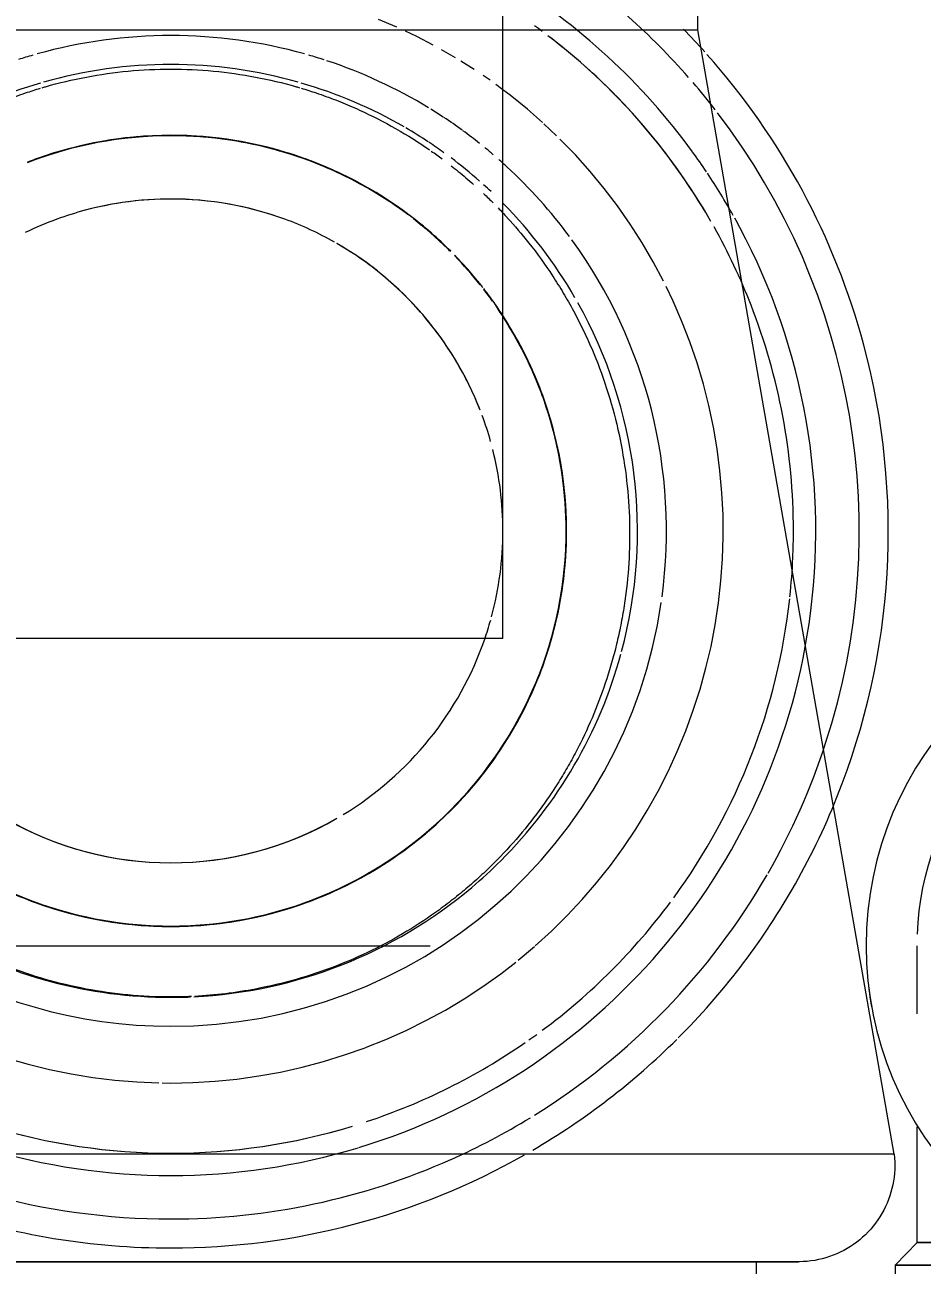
# Model space of a CAD drawing. Header units: metres. Extents: x -24.8 to 3.4, y -2.1 to 25.8.
# Drawn here: x -5.1802 to -5.137, y 0.5846 to 0.6444 of the extents above; entities that cross this region are included whole.
import ezdxf

# ---------------------------------------------------------------- set-up
doc = ezdxf.new("R2010")
doc.units = ezdxf.units.M
for name, color, linetype, lineweight in [('A-ANNO-DIMS', 7, 'Continuous', 5), ('A-ANNO-DIMS-25', 7, 'Continuous', 5), ('P-PIPE', 7, 'Continuous', 5), ('P-SANR-FIXT', 7, 'Continuous', 5)]:
    doc.layers.add(name, color=color, linetype=linetype, lineweight=lineweight)
doc.styles.add('Century Gothic_4', font='GOTHIC.TTF', dxfattribs={"height": 0.025})
doc.dimstyles.new('Setores_1_mm_1', dxfattribs={"dimscale": 0.3048, "dimtxt": 0.02610420674293815, "dimasz": 0.2604166666666666, "dimexe": 0.1968503937007874, "dimexo": 0.1230314960629921, "dimgap": 0.1435367454068242, "dimtad": 1, "dimrnd": 0.01, "dimzin": 0, "dimdsep": 46, "dimtxsty": 'Century Gothic_4', "dimblk1": 'OBLIQUE', "dimblk2": 'OBLIQUE', "dimsah": 1, "dimcen": 0.09, "dimazin": 0, "dimtfac": 1, "dimtdec": 4, "dimtix": 1, "dimtmove": 0, "dimatfit": 3, "dimfxl": 1, "dimtvp": 1, "dimtolj": 1, "dimtzin": 0, "dimarcsym": 2})

# ---------------------------------------------------------------- blocks, each defined once
blk = doc.blocks.new('USO_ESG_Cuba lavatório retângular - Uso geral-3263039-BB')
at = {"layer": 'P-SANR-FIXT', "color": 253, "true_color": 0xa6a6a6}
for p, q in [((-11.48409993542374, 0.614812500000067), (-11.48409993542374, 0.6474943847004444)), ((-11.48409993542374, 0.6148125000000676), (-11.51609993542375, 0.6148125000000679))]:
    blk.add_line(p, q, dxfattribs=at)
at = {"layer": 'P-SANR-FIXT', "color": 254, "true_color": 0xdfdfdf}
for p, q in [((-11.503221380576, 0.6148125000000677), (-11.51564232544722, 0.6148125000000679)), ((-11.49702591608814, 0.6148125000000677), (-11.50317395475935, 0.6148125000000677)), ((-11.48455754540029, 0.6148125000000676), (-11.49697849027149, 0.6148125000000677)), ((-11.48409993542374, 0.6148125000000676), (-11.48440737093729, 0.6148125000000676))]:
    blk.add_line(p, q, dxfattribs=at)
blk = doc.blocks.new('USO_ESG_Sifão de Uso Geral - Sifão para lavatório-3607478-BB')
at = {"layer": 'P-SANR-FIXT'}
for p, q in [((-11.47470602032771, 0.6441574602753755), (-11.47470602032771, 0.6471270249242292)), ((-11.52549385051979, 0.6441574602753762), (-11.50009993542375, 0.6441574602753762)), ((-11.50009993542375, 0.6441574602753769), (-11.47470602032771, 0.6441574602753769)), ((-11.46525024977245, 0.5899517479404314), (-11.47470602032771, 0.6441574602753755)), ((-11.50009993542375, 0.589951747940432), (-11.53494962107505, 0.589951747940432)), ((-11.46525024977245, 0.589951747940432), (-11.50009993542375, 0.589951747940432)), ((-11.47187644016752, 0.561562894312801), (-11.47187644016752, 0.5847653019777156))]:
    blk.add_line(p, q, dxfattribs=at)
at = {"layer": 'P-SANR-FIXT', "color": 254, "true_color": 0xdfdfdf}
for p, q in [((-11.48920765303096, 0.644286882114231), (-11.49008820945291, 0.644660829623359)), ((-11.48397456728804, 0.6441574602753769), (-11.47470602032771, 0.6441574602753769)), ((-11.48637854713397, 0.6428082871333194), (-11.48705204491416, 0.64319533184811)), ((-11.48547743456467, 0.6422413337545434), (-11.48612925429843, 0.6426514394538769)), ((-11.48472081697312, 0.6417219328435393), (-11.48505214402192, 0.6419493813894177)), ((-11.48409993542375, 0.6412654525907118), (-11.48443559523466, 0.6415161979537493)), ((-11.50009993542375, 0.589951747940432), (-11.53494962107505, 0.589951747940432)), ((-11.46991922233583, 0.589951747940432), (-11.50009993542375, 0.589951747940432)), ((-11.46525024977245, 0.589951747940432), (-11.46991922233583, 0.589951747940432)), ((-11.50009993542375, 0.5847653019777168), (-11.52832343067999, 0.5847653019777168)), ((-11.47187644016752, 0.5847653019777168), (-11.50009993542375, 0.5847653019777168))]:
    blk.add_line(p, q, dxfattribs=at)
at = {"layer": 'P-SANR-FIXT', "color": 7, "true_color": 0xf3f3f3}
for p, q in [((-11.51135923462779, 0.6441574602753762), (-11.50009993542375, 0.6441574602753762)), ((-11.50009993542375, 0.6441574602753769), (-11.48519278003736, 0.6441574602753769)), ((-11.48490026602708, 0.6441574602753769), (-11.48397456728804, 0.6441574602753769))]:
    blk.add_line(p, q, dxfattribs=at)
at = {"layer": 'P-SANR-FIXT', "color": 253, "true_color": 0xa6a6a6}
for p, q in [((-11.48151355971009, 0.6390486685457925), (-11.482120754218, 0.6396276208880626)), ((-11.48336299987307, 0.5993029121148167), (-11.4825769348241, 0.5999650055718498)), ((-11.50051645132215, 0.5933869378016593), (-11.50009993542375, 0.5933824407851778)), ((-11.50009993542375, 0.5847653019777168), (-11.52832343067998, 0.5847653019777168)), ((-11.47187644016752, 0.5847653019777168), (-11.50009993542375, 0.5847653019777168)), ((-11.47273652472586, 0.5847653019777156), (-11.47327356157375, 0.5847653019777156))]:
    blk.add_line(p, q, dxfattribs=at)
at = {"layer": 'P-SANR-FIXT', "color": 254, "true_color": 0xdfdfdf, "flags": 128}
for points in [[(-11.48745314466558, 0.6434179491964441), (-11.48824514944988, 0.6438318800783426), (-11.48878622692476, 0.6440876623502054)], [(-11.50009993542375, 0.5847653019777156), (-11.50130937732849, 0.5847653019777156), (-11.50251688438419, 0.5847653019777156), (-11.50372052483714, 0.5847653019777156), (-11.50491837311937, 0.5847653019777156), (-11.50610851292918, 0.5847653019777156), (-11.50728904029673, 0.5847653019777156), (-11.50845806663008, 0.5847653019777156), (-11.50944588003314, 0.5847653019777156)], [(-11.49377169776316, 0.5847653019777156), (-11.49495943010567, 0.5847653019777156), (-11.4961553861601, 0.5847653019777156), (-11.49735765265188, 0.5847653019777156), (-11.49856430621112, 0.5847653019777156), (-11.49977341644952, 0.5847653019777156), (-11.50009993542375, 0.5847653019777156)], [(-11.49142848849148, 0.5847653019777156), (-11.49259408925097, 0.5847653019777156), (-11.49377169776316, 0.5847653019777156)], [(-11.48914074688794, 0.5847653019777156), (-11.49027676019728, 0.5847653019777156), (-11.49137839574891, 0.5847653019777156)], [(-11.48375897193343, 0.5847653019777156), (-11.48478975323193, 0.5847653019777156), (-11.48584502755594, 0.5847653019777156), (-11.48692310669166, 0.5847653019777156), (-11.48802226594243, 0.5847653019777156), (-11.48914074688794, 0.5847653019777156)], [(-11.47736223869679, 0.5847653019777156), (-11.47817791388258, 0.5847653019777156), (-11.47902865962638, 0.5847653019777156), (-11.47991311491649, 0.5847653019777156), (-11.48082986481312, 0.5847653019777156), (-11.481777442712, 0.5847653019777156), (-11.48275433269063, 0.5847653019777156), (-11.48351058114399, 0.5847653019777156)], [(-11.47584126143148, 0.5847653019777156), (-11.47658293897532, 0.5847653019777156), (-11.4772666481208, 0.5847653019777156)], [(-11.47327356157375, 0.5847653019777156), (-11.47385351489714, 0.5847653019777156), (-11.47447545689443, 0.5847653019777156), (-11.47513839259111, 0.5847653019777156), (-11.47563193477939, 0.5847653019777156)]]:
    blk.add_lwpolyline(points, dxfattribs=at)
at = {"layer": 'P-SANR-FIXT', "color": 253, "true_color": 0xa6a6a6, "flags": 128}
for points in [[(-11.48218755470438, 0.6396863979441929), (-11.48292003113627, 0.640330896370492), (-11.48374679223654, 0.6410016467557559), (-11.48409993542375, 0.6412654525907118)], [(-11.4763589717416, 0.632035825771322), (-11.47685926663929, 0.6329755837250541), (-11.4773967416493, 0.6338945835128078), (-11.47797053692625, 0.6347913549309583), (-11.47857973452011, 0.6356644633365396), (-11.47922335984468, 0.6365125119423538), (-11.47990038323676, 0.6373341440515474), (-11.48060972160332, 0.6381280452280061), (-11.48135024015431, 0.6388929453992134)], [(-11.48254872487221, 0.5999887664865488), (-11.48176252806416, 0.6007066345630697), (-11.48100566719612, 0.6014553679085907), (-11.48027935308402, 0.6022337687094786), (-11.47958474767549, 0.6030405916905042), (-11.47892296219102, 0.6038745461070114), (-11.47829505534621, 0.6047342978098337), (-11.47770203165807, 0.6056184713796523), (-11.47714483983799, 0.6065256523273652), (-11.47662437127402, 0.607454389356983), (-11.47614145860483, 0.6084031966873735), (-11.47569687438768, 0.6093705564292117), (-11.47529132986249, 0.6103549210132682), (-11.47492547381397, 0.6113547156661986), (-11.47459989153376, 0.6123683409298335), (-11.47431510388406, 0.6133941752199813), (-11.47407156646435, 0.6144305774206067), (-11.47386966888256, 0.6154758895092817), (-11.47370973413173, 0.6165284392096486), (-11.47359201807336, 0.6175865426667216), (-11.47351670902803, 0.618648507140681), (-11.47348392747416, 0.6197126337149137), (-11.47349372585522, 0.6207772200139021), (-11.4735460884959, 0.6218405629266663), (-11.47364093162715, 0.622900961331378), (-11.47377810352019, 0.6239567188167997), (-11.47395738472925, 0.625006146396171), (-11.47417848844264, 0.6260475652092288), (-11.47444106094158, 0.6270793092080309), (-11.4747446821661, 0.6280997278222696), (-11.47508886638699, 0.6291071885998455), (-11.47547306298294, 0.6301000798184215), (-11.47589665732133, 0.6310768130638584), (-11.47623948050875, 0.6317879563436872)], [(-11.4907232551597, 0.5950887108767899), (-11.48973456963801, 0.5954836044516654), (-11.48876246649043, 0.5959177190295337), (-11.48780850087461, 0.5963903601196754), (-11.48687419893203, 0.5969007715971728), (-11.4859610553465, 0.59744813691254), (-11.48507053095296, 0.5980315803980413), (-11.48420405040047, 0.5986501686685581), (-11.48348261493843, 0.5992100782749418)], [(-11.50009993542375, 0.5933824407851778), (-11.49903551695308, 0.5934037319934946), (-11.49797280132489, 0.5934675715570544), (-11.4969134886575, 0.5935738573461731), (-11.4958592736252, 0.5937224193262622), (-11.49481184274715, 0.5939130198298416), (-11.49377287168931, 0.5941453539367719), (-11.49274402258375, 0.5944190499620354), (-11.49172694136955, 0.5947336700503831), (-11.49073190035645, 0.5950856527518795)], [(-11.50889716582355, 0.5948805831485776), (-11.50800645118141, 0.594583834531377), (-11.50698375127746, 0.5942879884519536), (-11.5059500387366, 0.5940332761060722), (-11.5049069672784, 0.5938201049791477), (-11.50385620559469, 0.5936488160995085), (-11.50279943467998, 0.5935196834928259), (-11.50173834514233, 0.5934329137437195), (-11.50067463449865, 0.5933886456652843)]]:
    blk.add_lwpolyline(points, dxfattribs=at)
at = {"layer": 'P-SANR-FIXT', "flags": 128}
for points in [[(-11.46525024977245, 0.5899517479404314), (-11.46523200582607, 0.5897671355026013), (-11.46522115900137, 0.5895819411717605), (-11.46521772665096, 0.5893964612193355), (-11.46522171426587, 0.5892109923736795), (-11.46523311546675, 0.5890258313453842), (-11.46525191201413, 0.5888412743525949), (-11.46527807383755, 0.5886576166471278), (-11.46531155908364, 0.5884751520421362), (-11.46535231418319, 0.5882941724420646), (-11.4654002739367, 0.5881149673756637), (-11.46545536161883, 0.5879378235328138), (-11.465517489101, 0.5877630243058699), (-11.46558655699253, 0.5875908493363149), (-11.4656624547995, 0.5874215740673647), (-11.46574506110162, 0.5872554693033427), (-11.46583424374643, 0.5870928007764358), (-11.46592986006072, 0.5869338287215865), (-11.46603175707879, 0.5867788074601717), (-11.46613977178713, 0.5866279849931417), (-11.46625373138528, 0.5864816026042637), (-11.46637345356216, 0.5863398944741383), (-11.46649874678784, 0.5862030873055426), (-11.46662941061989, 0.5860713999607653), (-11.46676523602405, 0.5859450431114636), (-11.46690600570865, 0.5858242189016377), (-11.46705149447222, 0.5857091206242595), (-11.46720146956378, 0.5855999324120088), (-11.46735569105516, 0.5854968289427391), (-11.4675139122249, 0.5853999751600059), (-11.46767587995285, 0.5853095260092005), (-11.46784133512522, 0.5852256261896691), (-11.46801001304902, 0.5851484099232254), (-11.46818164387556, 0.5850780007394206), (-11.46835595303212, 0.5850145112779355), (-11.46853266166124, 0.5849580431083586), (-11.46871148706682, 0.5849086865677215), (-11.46889214316633, 0.5848665206159557), (-11.46907434094857, 0.5848316127095909), (-11.46925778893596, 0.5848040186938287), (-11.46944219365084, 0.584783782713207), (-11.46962726008501, 0.584770937140983), (-11.46981269217164, 0.5847655025273306), (-11.46985582335381, 0.5847653019777156)], [(-11.50760578159653, 0.5847653019777156), (-11.50642817308433, 0.5847653019777156), (-11.50524044074183, 0.5847653019777156), (-11.5040444846874, 0.5847653019777156), (-11.50284221819561, 0.5847653019777156), (-11.50163556463637, 0.5847653019777156), (-11.50042645439798, 0.5847653019777156), (-11.50009993542375, 0.5847653019777156)], [(-11.50009993542375, 0.5847653019777156), (-11.498890493519, 0.5847653019777156), (-11.49768298646331, 0.5847653019777156), (-11.49647934601036, 0.5847653019777156), (-11.49528149772813, 0.5847653019777156), (-11.49409135791833, 0.5847653019777156), (-11.49291083055077, 0.5847653019777156), (-11.49174180421741, 0.5847653019777156), (-11.49058614911102, 0.5847653019777156), (-11.48944571403323, 0.5847653019777156), (-11.48832232343687, 0.5847653019777156), (-11.48721777450729, 0.5847653019777156), (-11.48613383428711, 0.5847653019777156), (-11.48507223684947, 0.5847653019777156), (-11.48403468052382, 0.5847653019777156), (-11.48302282517895, 0.5847653019777156), (-11.48203828956753, 0.5847653019777156), (-11.48108264873654, 0.5847653019777156), (-11.48015743150744, 0.5847653019777156), (-11.47926411803044, 0.5847653019777156), (-11.47840413741653, 0.5847653019777156), (-11.47757886545124, 0.5847653019777156), (-11.47678962239367, 0.5847653019777156), (-11.47603767086434, 0.5847653019777156), (-11.47532421382531, 0.5847653019777156), (-11.47465039265561, 0.5847653019777156), (-11.47401728532541, 0.5847653019777156), (-11.47342590467136, 0.5847653019777156), (-11.47287719677636, 0.5847653019777156), (-11.47237203945599, 0.5847653019777156), (-11.47191124085419, 0.5847653019777156), (-11.47149553815044, 0.5847653019777156), (-11.47112559638039, 0.5847653019777156), (-11.47080200737193, 0.5847653019777156), (-11.47052528879847, 0.5847653019777156), (-11.47029588335069, 0.5847653019777156), (-11.47011415802836, 0.5847653019777156), (-11.46998040355325, 0.5847653019777156), (-11.46989483390397, 0.5847653019777156), (-11.46985758597371, 0.5847653019777156), (-11.46985582335381, 0.5847653019777156)], [(-11.46985582335381, 0.5847653019777156), (-11.4698800154176, 0.5847653019777156), (-11.46995255290682, 0.5847653019777156), (-11.47007331977698, 0.5847653019777156), (-11.47024212282683, 0.5847653019777156), (-11.47045869200752, 0.5847653019777156), (-11.47072268085454, 0.5847653019777156), (-11.47103366704206, 0.5847653019777156), (-11.47139115305851, 0.5847653019777156), (-11.47179456700253, 0.5847653019777156), (-11.47224326349787, 0.5847653019777156), (-11.47273652472586, 0.5847653019777156)]]:
    blk.add_lwpolyline(points, dxfattribs=at)
at = {"layer": 'P-SANR-FIXT', "color": 253, "true_color": 0xa6a6a6}
for centre, radius, start, end in [((-11.50009993542376, 0.6200000000000044), 0.03317195909157872, 41.2275127611746, 55.44524933248497), ((-11.50009993542375, 0.6200000000000044), 0.03107743835357107, 36.0000000000061, 58.70986716515514), ((-11.50009993542376, 0.6200000000000044), 0.03457092903812038, 41.91719612525881, 44.39689283776521), ((-11.50009993542376, 0.6200000000000044), 0.03317195909158209, 37.73820367484367, 40.65865521804646), ((-11.50009993542375, 0.6200000000000044), 0.03107743835356781, 33.83587055646657, 35.99651142515867), ((-11.50009993542375, 0.6200000000000047), 0.0238800980994491, 36.44604047437877, 47.30965164118589), ((-11.50009993542375, 0.6200000000000044), 0.03107743835356967, 29.30537986137804, 33.69082872216197), ((-11.50009993542375, 0.6200000000000042), 0.02248571543990242, 29.99999999999926, 44.57939988774326), ((-11.50009993542375, 0.6200000000000044), 0.03107743835357112, 28.06755645321619, 29.0355802609111), ((-11.50009993542375, 0.6200000000000047), 0.02388009809944647, 143.9999999999998, 269.9999999999998), ((-11.50009993542375, 0.6200000000000047), 0.02388009809944757, 352.3376442324921, 36.00000000000013), ((-11.50009993542375, 0.6200000000000042), 0.022485715439904, 344.9999999999978, 29.27713059774644), ((-11.50009993542376, 0.6200000000000001), 0.03000000000000115, 1.948089742396404e-13, 21.26204272114394), ((-11.50009993542376, 0.6200000000000001), 0.03000000000000198, 8.48147915057012e-13, 21.26204272114242), ((-11.50009993542375, 0.6199999999999993), 0.01904999999999829, 1.590277340731758e-13, 32.46639351323424), ((-11.50009993542375, 0.6200000000000044), 0.01907023710242798, 337.97700212833, 31.30971255239461), ((-11.50009993542376, 0.6200000000000044), 0.03457092903812083, 338.202764500285, 15.00000000000012), ((-11.50009993542376, 0.62), 0.01904999999999765, 19.87506903489591, 25.27818980528206), ((-11.50009993542376, 0.6200000000000044), 0.01907023710242827, 20.02868070703365, 24.9713192929611), ((-11.50009993542375, 0.6199999999999993), 0.01904999999999646, 179.9999999999999, 269.9999999999995), ((-11.50009993542375, 0.6199999999999993), 0.01904999999999806, 269.9999999999993, 3.307776868722057e-13), ((-11.50009993542376, 0.6200000000000001), 0.03000000000000314, 357.5259678615996, 359.9999999999988), ((-11.50009993542376, 0.6200000000000001), 0.02999999999999936, 357.5259678616119, 0), ((-11.50009993542375, 0.6200000000000047), 0.02388009809944542, 269.9999999999996, 351.6801349386889), ((-11.50009993542375, 0.6200000000000044), 0.03107743835357238, 286.9573030169797, 351.7248009702212), ((-11.50009993542375, 0.6199999999999993), 0.01600000000000286, 301.2631590242038, 340.9325330069534), ((-11.50009993542376, 0.62), 0.01600000000000286, 301.2631590242304, 340.9325330069513), ((-11.50009993542375, 0.6200000000000042), 0.02248571543990225, 314.9999999999991, 344.6621762162177), ((-11.50009993542376, 0.62), 0.01904999999999988, 334.7218101947719, 340.2781898052459), ((-11.50009993542376, 0.6200000000000044), 0.01907023710243048, 335.0286807070166, 339.9713192929802), ((-11.50009993542375, 0.6200000000000044), 0.0190702371024334, 202.4999999999976, 269.9999999999996), ((-11.50009993542375, 0.6200000000000044), 0.01907023710242761, 269.9999999999996, 337.5000000000035), ((-11.50009993542376, 0.6200000000000044), 0.03317195909157945, 330.1780263683414, 342.0188844874627), ((-11.50009993542376, 0.62), 0.01904999999999982, 314.6707411725216, 314.9999999999995), ((-11.50009993542375, 0.6199999999999993), 0.01599999999999823, 239.9999999999991, 269.9999999999992), ((-11.50009993542376, 0.62), 0.01600000000000204, 239.9999999999997, 299.9999999999991), ((-11.50009993542375, 0.6199999999999993), 0.01600000000000204, 269.9999999999996, 299.9999999999991), ((-11.50009993542376, 0.6200000000000044), 0.03317195909157742, 301.8739004122376, 330.0000000000022), ((-11.50009993542376, 0.62), 0.01904999999999846, 244.7218101948018, 250.2781898051953), ((-11.50009993542375, 0.6200000000000042), 0.02248571543990154, 272.8214342418014, 310.147846940094), ((-11.50009993542376, 0.62), 0.01904999999999856, 289.7218101948254, 295.2781898051753), ((-11.50009993542376, 0.6200000000000044), 0.01907023710242851, 245.0286807070349, 249.9713192929471), ((-11.50009993542376, 0.6200000000000044), 0.01907023710242827, 290.028680707057, 294.9713192929548), ((-11.50009993542376, 0.6200000000000044), 0.03457092903811747, 315.0000000000019, 329.9999999999989), ((-11.50009993542375, 0.6200000000000052), 0.02248571543990186, 240.1338959290353, 269.9999999999996), ((-11.50009993542375, 0.6200000000000042), 0.02248571543990179, 269.9999999999991, 272.4017353157429), ((-11.50009993542376, 0.6200000000000044), 0.03457092903812289, 300.2964662875914, 314.8447743051382), ((-11.50009993542376, 0.6200000000000044), 0.03317195909157811, 238.5190423476735, 269.9999999999997), ((-11.50009993542376, 0.6200000000000044), 0.03317195909157395, 294.0229230343531, 301.4809576523733), ((-11.50009993542375, 0.6200000000000044), 0.03107743835357368, 253.1275918846915, 269.9999999999996), ((-11.50009993542375, 0.6200000000000044), 0.03107743835357196, 269.9999999999996, 286.8724081153341), ((-11.50009993542376, 0.6200000000000044), 0.03457092903812017, 269.9999999999996, 299.5268081581841), ((-11.50009993542376, 0.6200000000000044), 0.03317195909157809, 269.9999999999996, 293.9962109087583), ((-11.50009993542376, 0.6200000000000044), 0.03457092903812331, 251.1870541467692, 269.9999999999998)]:
    blk.add_arc(centre, radius, start, end, dxfattribs=at)
at = {"layer": 'P-SANR-FIXT', "color": 254, "true_color": 0xdfdfdf}
for centre, radius, start, end in [((-11.50009993542376, 0.6200000000000001), 0.0299999999999992, 53.36966093014298, 54.26341039095323), ((-11.50009993542376, 0.6200000000000001), 0.03000000000000148, 53.36966093014288, 54.26341039095668), ((-11.50009993542375, 0.6200000000000047), 0.02388009809944589, 90, 105.6491536860563), ((-11.50009993542375, 0.6200000000000047), 0.02388009809945046, 74.35084631392095, 90), ((-11.50009993542376, 0.6200000000000001), 0.03000000000000511, 29.82354209209027, 52.71668203920214), ((-11.50009993542376, 0.6200000000000001), 0.03000000000000133, 45.00000000000115, 52.71668203920476), ((-11.50009993542375, 0.6200000000000047), 0.0238800980994451, 106.1779454493114, 107.9043691835883), ((-11.50009993542375, 0.6200000000000047), 0.02388009809944943, 71.99999999999639, 73.82205455067), ((-11.50009993542375, 0.6200000000000052), 0.02248571543990188, 90.000000000001, 105.8386403928189), ((-11.50009993542375, 0.6200000000000042), 0.02248571543990198, 74.16135960712641, 90), ((-11.50009993542375, 0.6200000000000047), 0.02388009809944706, 58.67351008634341, 71.6625675331752), ((-11.50009993542375, 0.6200000000000052), 0.02248571543989503, 106.2038449926511, 119.8661040709717), ((-11.50009993542375, 0.6200000000000042), 0.02248571543990242, 59.99999999999959, 73.79615500733549), ((-11.50009993542376, 0.6200000000000001), 0.03000000000000044, 29.82354209208836, 45.00000000000031), ((-11.50009993542375, 0.6200000000000047), 0.02388009809945306, 56.67276339299971, 58.3584394709825), ((-11.50009993542375, 0.6200000000000047), 0.02388009809944939, 54.0000000000023, 56.59602716822934), ((-11.50009993542375, 0.6200000000000042), 0.02248571543990278, 56.52098105106523, 59.77178990084961), ((-11.50009993542375, 0.6200000000000047), 0.02388009809944556, 51.45929133066038, 53.88971014149217), ((-11.50009993542375, 0.6199999999999993), 0.01904999999999824, 90.00000000000034, 111.3273760862132), ((-11.50009993542375, 0.6200000000000044), 0.01907023710243005, 89.99999999999984, 111.1615960674597), ((-11.50009993542375, 0.6200000000000044), 0.01907023710242808, 52.8953473325083, 90), ((-11.50009993542375, 0.6199999999999993), 0.0190499999999968, 75.06514064777268, 90), ((-11.50009993542375, 0.6200000000000042), 0.02248571543990086, 54.18599601209705, 56.42107450850342), ((-11.50009993542375, 0.6199999999999993), 0.01904999999999656, 53.19948926392684, 74.99999999999476), ((-11.50009993542375, 0.6200000000000047), 0.02388009809945021, 49.4194230185789, 50.67425815785075), ((-11.50009993542376, 0.62), 0.01904999999999888, 109.7218101947181, 111.3273760861763), ((-11.50009993542376, 0.6200000000000044), 0.01907023710243093, 110.0286807070495, 111.3003209591533), ((-11.50009993542376, 0.62), 0.01904999999999774, 64.72181019470712, 70.27818980529227), ((-11.50009993542376, 0.6200000000000044), 0.01907023710243048, 65.85705574006275, 69.9713192929785), ((-11.50009993542375, 0.6200000000000042), 0.02248571543990119, 48.60020212335211, 53.10409501630786), ((-11.50009993542375, 0.6200000000000047), 0.02388009809945369, 47.30965164119144, 48.58531074972593), ((-11.50009993542375, 0.6200000000000047), 0.02388009809944669, 36.44604047436879, 47.30965164118659), ((-11.50009993542375, 0.6200000000000042), 0.02248571543990165, 46.66938122559993, 47.91323375899108), ((-11.50009993542376, 0.62), 0.01600000000000205, 69.93311270100315, 104.9369531517171), ((-11.50009993542375, 0.6199999999999993), 0.01599999999999953, 90, 104.9369531517335), ((-11.50009993542375, 0.6199999999999993), 0.01600000000000002, 69.93311270101827, 90.0000000000002), ((-11.50009993542376, 0.62), 0.01600000000000072, 104.999999999992, 110.0668872989925), ((-11.50009993542375, 0.6199999999999993), 0.01600000000000072, 104.9999999999859, 110.0668872989913), ((-11.50009993542375, 0.6200000000000044), 0.01907023710243144, 45.00000000000343, 52.78422367197025), ((-11.50009993542376, 0.62), 0.01599999999999833, 110.09338150398, 116.0048126688748), ((-11.50009993542375, 0.6199999999999993), 0.01599999999999821, 110.0933815040071, 116.0048126689154), ((-11.50009993542376, 0.62), 0.01599999999999791, 60.44484298386576, 69.90661849593772), ((-11.50009993542375, 0.6199999999999993), 0.01600000000000048, 60.44484298391077, 69.90661849596843), ((-11.50009993542375, 0.6199999999999993), 0.01905, 45, 52.15712835711124), ((-11.50009993542376, 0.6200000000000001), 0.02999999999999803, 21.26204272114209, 29.23312157553182), ((-11.50009993542376, 0.6200000000000001), 0.03000000000000004, 21.26204272114115, 29.23312157553367), ((-11.50009993542375, 0.6200000000000047), 0.02388009809944647, 143.9999999999998, 269.9999999999998), ((-11.50009993542375, 0.6200000000000047), 0.02388009809944901, 352.3376442324916, 35.99999999999926), ((-11.50009993542376, 0.62), 0.01600000000000358, 21.31323062342946, 60.00000000000297), ((-11.50009993542375, 0.6199999999999993), 0.01600000000000358, 29.99999999999901, 60.00000000000281), ((-11.50009993542376, 0.62), 0.01905, 45.00000000000025, 45.32925882747816), ((-11.50009993542375, 0.6200000000000044), 0.01907023710243168, 37.93863846294076, 44.1038607851733), ((-11.50009993542375, 0.6199999999999993), 0.01904999999999884, 38.50091608792567, 44.11276881189218), ((-11.50009993542375, 0.6199999999999993), 0.0190499999999951, 35.51912526090666, 37.68900730443102), ((-11.50009993542375, 0.6200000000000044), 0.01907023710242931, 34.6623334336391, 37.05986741882929), ((-11.50009993542375, 0.6199999999999993), 0.01904999999999865, 32.46639351323484, 34.67522132499275), ((-11.50009993542375, 0.6200000000000044), 0.01907023710243083, 31.30971255239833, 33.75625970175704), ((-11.50009993542376, 0.62), 0.01904999999999783, 25.27818980528228, 32.46639351318241), ((-11.50009993542376, 0.6200000000000044), 0.01907023710242616, 24.97131929295865, 32.55052018478344), ((-11.50009993542375, 0.6199999999999993), 0.01600000000000358, 21.31323062351702, 29.99999999999915), ((-11.50009993542376, 0.6200000000000044), 0.01907023710242992, 339.9713192929808, 20.01985014537822), ((-11.50009993542376, 0.62), 0.0190499999999983, 3.307776868722057e-13, 19.72181019474155), ((-11.50009993542376, 0.62), 0.01600000000000192, 15.63795859400783, 20.33002953123839), ((-11.50009993542375, 0.6199999999999993), 0.01600000000000414, 15.63795859408198, 20.33002953131975), ((-11.50009993542376, 0.62), 0.01600000000000006, 3.975693351829847e-13, 14.19077595585479), ((-11.50009993542375, 0.6199999999999993), 0.01600000000000022, 0, 14.19077595606197), ((-11.50009993542375, 0.6199999999999993), 0.01599999999999823, 344.9999999999976, 359.9999999999992), ((-11.50009993542376, 0.62), 0.01599999999999822, 344.9999999999978, 359.9999999999991), ((-11.50009993542376, 0.62), 0.01904999999999806, 340.2781898052476, 359.9999999999986), ((-11.50009993542376, 0.6200000000000001), 0.03000000000000221, 353.9314902792545, 357.5259678615996), ((-11.50009993542376, 0.6200000000000001), 0.03000000000000275, 353.9314902792534, 357.5259678616116), ((-11.50009993542375, 0.6200000000000047), 0.02388009809945121, 269.9999999999996, 351.6801349386887), ((-11.50009993542376, 0.6200000000000001), 0.02999999999999693, 323.8650601437353, 353.7377751799714), ((-11.50009993542376, 0.6200000000000001), 0.03000000000000051, 323.8650601437312, 353.7377751799779), ((-11.50009993542375, 0.6199999999999993), 0.01599999999999908, 340.9325330069576, 344.3977898925199), ((-11.50009993542376, 0.62), 0.01599999999999876, 340.9325330069557, 344.3977898926183), ((-11.50009993542376, 0.6200000000000044), 0.01907023710242805, 294.9713192929552, 335.0286807070195), ((-11.50009993542376, 0.62), 0.01905, 314.9999999999992, 334.7218101947718), ((-11.50009993542376, 0.6200000000000044), 0.0345709290381228, 329.9999999999951, 338.2027645002839), ((-11.50009993542376, 0.62), 0.01904999999999542, 295.278189805179, 314.6707411725282), ((-11.50009993542375, 0.6200000000000042), 0.02248571543990526, 310.1478469400895, 314.9999999999954), ((-11.50009993542376, 0.6200000000000044), 0.01907023710242761, 249.9713192929462, 269.9999999999996), ((-11.50009993542376, 0.62), 0.01904999999999784, 250.2781898051948, 289.7218101948261), ((-11.50009993542376, 0.6200000000000044), 0.01907023710242912, 269.9999999999996, 290.0286807070563), ((-11.50009993542376, 0.6200000000000001), 0.02999999999999848, 306.6303390698652, 323.3696609301483), ((-11.50009993542376, 0.6200000000000001), 0.02999999999999778, 306.6303390698685, 323.3696609301422), ((-11.50009993542376, 0.6200000000000001), 0.03000000000000097, 305.1156043546204, 305.9954470682253), ((-11.50009993542376, 0.6200000000000001), 0.03000000000000179, 305.1156043546224, 305.9954470682245), ((-11.50009993542376, 0.6200000000000001), 0.02999999999999595, 288.3153515271088, 304.684101414742), ((-11.50009993542376, 0.6200000000000001), 0.03000000000000295, 288.3153515271178, 304.6841014147412), ((-11.50009993542376, 0.6200000000000001), 0.02999999999999892, 253.0326452469233, 269.9999999999996), ((-11.50009993542376, 0.6200000000000001), 0.02999999999999892, 253.0326452469201, 286.9673547530761), ((-11.50009993542376, 0.6200000000000001), 0.02999999999999986, 269.9999999999991, 286.9673547530709)]:
    blk.add_arc(centre, radius, start, end, dxfattribs=at)
at = {"layer": 'P-SANR-FIXT', "color": 7, "true_color": 0xf3f3f3}
for centre, radius, start, end in [((-11.50009993542375, 0.6200000000000047), 0.02388009809944979, 90, 105.649153686058), ((-11.50009993542375, 0.6200000000000047), 0.02388009809944691, 74.35084631391874, 90), ((-11.50009993542375, 0.6200000000000047), 0.0238800980994451, 106.1779454493155, 107.9043691835883), ((-11.50009993542375, 0.6200000000000047), 0.02388009809945042, 72.00000000000114, 73.82205455066244), ((-11.50009993542375, 0.6200000000000047), 0.0238800980994465, 58.67351008634225, 71.66256753316671), ((-11.50009993542375, 0.6200000000000047), 0.02388009809944701, 56.67276339299934, 58.35843947097538), ((-11.50009993542375, 0.6200000000000047), 0.02388009809945084, 54.00000000000394, 56.59602716821951), ((-11.50009993542375, 0.6200000000000047), 0.02388009809945223, 51.459291330659, 53.8897101414788), ((-11.50009993542376, 0.6200000000000044), 0.01907023710242851, 90, 110.0286807070518), ((-11.50009993542376, 0.62), 0.01904999999999565, 75.06514064774431, 108.8930226500393), ((-11.50009993542376, 0.6200000000000044), 0.01907023710243116, 75.08417538242779, 90), ((-11.50009993542376, 0.62), 0.01904999999999726, 71.10697734983904, 74.99999999999521), ((-11.50009993542376, 0.6200000000000044), 0.01907023710243059, 69.97131929297858, 74.99999999999325), ((-11.50009993542375, 0.6200000000000047), 0.02388009809944796, 49.41942301855907, 50.67425815785195), ((-11.50009993542375, 0.6200000000000047), 0.02388009809944703, 47.30965164118698, 48.58531074971369), ((-11.50009993542376, 0.6200000000000044), 0.0190702371024273, 44.99999999998997, 65.0286807070249), ((-11.50009993542376, 0.62), 0.01904999999999725, 53.19948926389131, 64.72181019470666), ((-11.50009993542376, 0.62), 0.01904999999999729, 45.32925882747414, 52.15712835710509), ((-11.50009993542376, 0.6200000000000044), 0.01907023710242748, 38.57863899790344, 44.20058948457316), ((-11.50009993542376, 0.62), 0.01904999999999723, 38.5009160878741, 44.11276881183137), ((-11.50009993542376, 0.62), 0.0190499999999951, 35.51912526085941, 37.68900730438639), ((-11.50009993542376, 0.6200000000000044), 0.01907023710242928, 35.60008469993362, 37.76601460601675), ((-11.50009993542376, 0.62), 0.01905000000000383, 32.46639351319052, 34.67522132494961), ((-11.50009993542376, 0.6200000000000044), 0.01907023710242946, 32.55052018478791, 34.75535642132806)]:
    blk.add_arc(centre, radius, start, end, dxfattribs=at)
at = {"layer": 'P-SANR-FIXT'}
for centre, radius, start, end in [((-11.50009993542376, 0.6200000000000044), 0.03457092903811983, 14.99999999999973, 41.64843924753873), ((-11.50009993542376, 0.6200000000000044), 0.03317195909158224, 342.0188844874614, 37.4133034081067), ((-11.50009993542375, 0.6200000000000044), 0.03107743835356787, 351.7248009702224, 28.06755645321364)]:
    blk.add_arc(centre, radius, start, end, dxfattribs=at)
at = {"layer": 'P-SANR-FIXT', "color": 254, "true_color": 0xdfdfdf}
for points, knots in [([(-11.50630402243411, 0.6413654053624481), (-11.50624935586998, 0.6413815437735382), (-11.50555042327577, 0.641584925634835), (-11.50352504607852, 0.6420669803596475), (-11.50147703665091, 0.6422633692361525), (-11.50009993542375, 0.6422645972244103)], [0.9143058052054811, 0.9143058052054811, 0.9143058052054811, 0.9143058052054811, 0.9166666666666666, 0.9444444444444444, 1, 1, 1, 1]), ([(-11.50009993542375, 0.6422645972244095), (-11.49872283419659, 0.6422633692361517), (-11.49667482476897, 0.6420669803596465), (-11.49464944757172, 0.641584925634833), (-11.49395051497751, 0.6413815437735344), (-11.49389584841337, 0.6413654053624428)], [0, 0, 0, 0, 0.05555555555555555, 0.08333333333333333, 0.08569419479474467, 0.08569419479474467, 0.08569419479474467, 0.08569419479474467]), ([(-11.51156212726067, 0.6390236800355689), (-11.51100787704266, 0.6393641321046158), (-11.51015172723073, 0.6398394088927166), (-11.50896098062701, 0.6403988004154356), (-11.50804270339668, 0.6407801500750068), (-11.50718001013058, 0.6410929596709272), (-11.50662160034124, 0.6412705467362395), (-11.50638052930985, 0.6413426681304895)], [0.8333333333333333, 0.8333333333333333, 0.8333333333333333, 0.8333333333333333, 0.861111111111111, 0.875, 0.8888888888888888, 0.9027777777777777, 0.9132036642160084, 0.9132036642160084, 0.9132036642160084, 0.9132036642160084]), ([(-11.49381934153764, 0.6413426681304876), (-11.49357827050626, 0.6412705467362378), (-11.49301986071691, 0.6410929596709259), (-11.49215716745082, 0.6407801500750061), (-11.49123889022049, 0.6403988004154348), (-11.49004814361677, 0.639839408892716), (-11.48884070798093, 0.6391691218438318), (-11.48796175861926, 0.638595668675502), (-11.48763317196197, 0.6383683879006623)], [0.08679633578405423, 0.08679633578405423, 0.08679633578405423, 0.08679633578405423, 0.09722222222222221, 0.1111111111111111, 0.125, 0.1388888888888889, 0.1666666666666667, 0.1837628677353397, 0.1837628677353397, 0.1837628677353397, 0.1837628677353397]), ([(-11.48659793048339, 0.6376071131055583), (-11.48648293157776, 0.6375173201093689), (-11.48624174028556, 0.637325154082271), (-11.4858793344209, 0.6370239253281123), (-11.48563332613804, 0.6368102461566962), (-11.48551155615868, 0.6367020892832926)], [0.2020933866905426, 0.2020933866905426, 0.2020933866905426, 0.2020933866905426, 0.2083333333333333, 0.2152777777777778, 0.2222222222222222, 0.2222222222222222, 0.2222222222222222, 0.2222222222222222]), ([(-11.48502921232562, 0.6362606230474109), (-11.48495122192073, 0.6361870617642884), (-11.48479911428809, 0.636041451069463), (-11.48464930709883, 0.6358938449375574), (-11.4845762589098, 0.6358208464975563)], [0.2315266479933602, 0.2315266479933602, 0.2315266479933602, 0.2315266479933602, 0.2361111111111111, 0.2405388851722992, 0.2405388851722992, 0.2405388851722992, 0.2405388851722992]), ([(-11.48432690849418, 0.6355675980303596), (-11.48425591892629, 0.635494322459537), (-11.48410840743219, 0.6353399242780527), (-11.48396324770149, 0.6351835028845734), (-11.48388805498858, 0.6351012357988186)], [0.2456210653200852, 0.2456210653200852, 0.2456210653200852, 0.2456210653200852, 0.25, 0.2547897487558974, 0.2547897487558974, 0.2547897487558974, 0.2547897487558974])]:
    blk.add_open_spline(points, degree=3, knots=knots, dxfattribs=at)
blk.add_open_spline([(-11.48755283252434, 0.6383125550131125), (-11.48737491246407, 0.6381883237257212), (-11.48719884501089, 0.6380614979153175), (-11.48702463359021, 0.6379320991748917)], degree=3, dxfattribs=at)
at = {"layer": 'P-SANR-FIXT', "color": 253, "true_color": 0xa6a6a6}
for points, knots in [([(-11.48388705429369, 0.6351001408814406), (-11.48352653344933, 0.6347056478352462), (-11.4827624410554, 0.6338059799627325), (-11.48187879217125, 0.6325812029830017), (-11.48126983060945, 0.6316100505445429), (-11.48093798736759, 0.6310404417024243), (-11.48069729427497, 0.6306059954925283), (-11.48046472983122, 0.6301634923774798), (-11.48016597822503, 0.6295625004694594), (-11.47967475446198, 0.6284844339218992), (-11.47907241715209, 0.6268812886741948), (-11.47852790713796, 0.6248963084769602), (-11.47817041761001, 0.6229067339820258), (-11.47798915704512, 0.6209210902759625), (-11.47798164847873, 0.6189310884128358), (-11.47811847272976, 0.6173032757379), (-11.47828460576853, 0.6161914196411854), (-11.4783986424429, 0.6155658750132302), (-11.47846189606626, 0.6152565651272911), (-11.47849498359165, 0.6151029195398788)], [0.2548109975253922, 0.2548109975253922, 0.2548109975253922, 0.2548109975253922, 0.2777777777777778, 0.3055555555555556, 0.3194444444444444, 0.3263888888888888, 0.3333333333333333, 0.3402777777777778, 0.3472222222222222, 0.361111111111111, 0.3888888888888888, 0.4166666666666666, 0.4444444444444444, 0.4722222222222222, 0.5, 0.5277777777777778, 0.5416666666666667, 0.5486111111111112, 0.5555555555555556, 0.5555555555555556, 0.5555555555555556, 0.5555555555555556]), ([(-11.50009993542375, 0.5975304512103918), (-11.50149032901145, 0.5975316841369251), (-11.50354476663811, 0.5977307493525011), (-11.50615303337475, 0.5983500313274626), (-11.50803060908591, 0.5989793338038544), (-11.50981249263354, 0.5997600735337966), (-11.51148873046609, 0.6006777274574842), (-11.5127952877983, 0.601546314574987), (-11.51378424015078, 0.6022975379083787), (-11.51449868987764, 0.6028886700721745), (-11.51518094176752, 0.6035030107867474), (-11.51604406648333, 0.6043480600763654), (-11.51704315712201, 0.6054545675804042), (-11.51794493071171, 0.6066298963662123), (-11.51852852185598, 0.6074923684669102), (-11.51884845231088, 0.6079970513851505), (-11.51908200482785, 0.6083821623525432), (-11.51930773533031, 0.6087720189940822), (-11.51959666261844, 0.6092955792706871), (-11.52007256094885, 0.6102238583445744), (-11.52067032527318, 0.6115864861136671), (-11.52116365499678, 0.6130085297161799), (-11.52145347511564, 0.6140417877106868), (-11.52160270325227, 0.6146440014887582), (-11.52167179973046, 0.6149492739524679), (-11.52170488725585, 0.6151029195398802)], [0, 0, 0, 0, 0.05555555555555555, 0.08333333333333333, 0.1111111111111111, 0.1388888888888889, 0.1666666666666667, 0.1944444444444444, 0.2083333333333333, 0.2222222222222222, 0.2361111111111111, 0.25, 0.2777777777777778, 0.3055555555555556, 0.3194444444444444, 0.3263888888888888, 0.3333333333333333, 0.3402777777777778, 0.3472222222222222, 0.361111111111111, 0.3888888888888888, 0.4166666666666666, 0.4305555555555555, 0.4375, 0.4444444444444444, 0.4444444444444444, 0.4444444444444444, 0.4444444444444444]), ([(-11.47849498359165, 0.6151029195398788), (-11.47852807111703, 0.6149492739524666), (-11.47859716759523, 0.6146440014887569), (-11.47874639573186, 0.6140417877106855), (-11.47903621585072, 0.6130085297161784), (-11.47952954557432, 0.6115864861136656), (-11.48012730989864, 0.6102238583445729), (-11.48060320822906, 0.6092955792706858), (-11.48089213551719, 0.6087720189940807), (-11.48111786601965, 0.6083821623525418), (-11.48135141853662, 0.607997051385149), (-11.48167134899152, 0.6074923684669087), (-11.48225494013579, 0.6066298963662107), (-11.48315671372548, 0.6054545675804028), (-11.48415580436416, 0.6043480600763639), (-11.48501892907997, 0.6035030107867458), (-11.48570118096985, 0.602888670072173), (-11.48641563069672, 0.6022975379083771), (-11.48740458304919, 0.6015463145749855), (-11.4887111403814, 0.6006777274574827), (-11.49038737821396, 0.5997600735337951), (-11.49216926176159, 0.5989793338038529), (-11.49404683747275, 0.5983500313274611), (-11.49629436131174, 0.597816400705169), (-11.49795516482477, 0.5976141287249628), (-11.49895137600354, 0.5975613684053868)], [0.5555555555555556, 0.5555555555555556, 0.5555555555555556, 0.5555555555555556, 0.5625, 0.5694444444444444, 0.5833333333333334, 0.6111111111111112, 0.6388888888888888, 0.6527777777777777, 0.6597222222222221, 0.6666666666666666, 0.6736111111111112, 0.6805555555555556, 0.6944444444444444, 0.7222222222222222, 0.75, 0.7638888888888888, 0.7777777777777778, 0.7916666666666667, 0.8055555555555556, 0.8333333333333333, 0.861111111111111, 0.8888888888888888, 0.9166666666666666, 0.9444444444444444, 0.9846324980412492, 0.9846324980412492, 0.9846324980412492, 0.9846324980412492])]:
    blk.add_open_spline(points, degree=3, knots=knots, dxfattribs=at)
blk.add_open_spline([(-11.49911281518908, 0.597553409960953), (-11.49944047847973, 0.5975384574735321), (-11.49976962087417, 0.5975307441156342), (-11.50009993542375, 0.5975304512103906)], degree=3, dxfattribs=at)
blk = doc.blocks.new('Joelho 45_90 - Agua Fria_Soldavel - MEP - Tigre - Standard-V59-BB')
at = {"layer": 'P-PIPE'}
for p, q in [((-11.46413993542375, 0.585700000000001), (-11.46519993542375, 0.5845999999999991)), ((-11.45842069441865, 0.5857000000000009), (-11.46413993542376, 0.5857000000000009)), ((-11.46413993542376, 0.5857000000000001), (-11.45842069441865, 0.5857000000000001)), ((-11.43605993542375, 0.5856999999999992), (-11.44177917642886, 0.5856999999999993)), ((-11.44177917642886, 0.5857000000000001), (-11.43605993542375, 0.5857000000000001)), ((-11.43499993542376, 0.5845999999999991), (-11.43605993542375, 0.5856999999999988)), ((-11.46519993542376, 0.5846000000000003), (-11.45571735361997, 0.5846000000000001)), ((-11.46519993542375, 0.5845999999999991), (-11.46519993542375, 0.5718999999999999)), ((-11.45571735361997, 0.5846000000000001), (-11.46519993542376, 0.5846000000000001)), ((-11.44448251722755, 0.5846000000000001), (-11.43499993542375, 0.5845999999999999)), ((-11.43499993542375, 0.5846000000000001), (-11.44448251722755, 0.5846000000000001)), ((-11.43499993542375, 0.5718999999999999), (-11.43499993542375, 0.5845999999999991)), ((-11.46519993542375, 0.5718999999999999), (-11.46659993542376, 0.570499999999998)), ((-11.46519993542376, 0.5719000000000002), (-11.45009993542376, 0.5719000000000002)), ((-11.45009993542376, 0.5719000000000001), (-11.43499993542376, 0.5719000000000001)), ((-11.43359993542375, 0.570499999999998), (-11.43499993542376, 0.5718999999999999)), ((-11.46659993542375, 0.570499999999998), (-11.46659993542375, 0.5664999999999989)), ((-11.46659993542376, 0.5705000000000001), (-11.45009993542376, 0.5705000000000001)), ((-11.45009993542376, 0.5705000000000001), (-11.43359993542375, 0.5705000000000001)), ((-11.43359993542375, 0.5664999999999989), (-11.43359993542375, 0.570499999999998)), ((-11.46659993542376, 0.5665000000000001), (-11.45009993542376, 0.5665000000000001)), ((-11.45009993542376, 0.5665000000000001), (-11.43359993542375, 0.5665000000000001))]:
    blk.add_line(p, q, dxfattribs=at)
at = {"layer": 'P-PIPE', "flags": 128}
for points in [[(-11.46412870492128, 0.6005614502519816), (-11.46409503138024, 0.6011220023033264), (-11.46403896867115, 0.6016807593903364), (-11.46396060648235, 0.6022368276208625), (-11.46386007017665, 0.6027893174043613), (-11.46373752059068, 0.603337344875037), (-11.46359315377764, 0.6038800333058395), (-11.46342720069363, 0.6044165145110496), (-11.46323992682819, 0.604945930235184), (-11.46303163177955, 0.6054674335260145), (-11.46280264877536, 0.6059801900895252), (-11.46255334413957, 0.6064833796246021), (-11.46228411670643, 0.6069761971353257), (-11.46199539718238, 0.6074578542188092), (-11.46168764745709, 0.607927580326466), (-11.46136135986445, 0.6083846239967264), (-11.46101705639502, 0.6088282540572191), (-11.46065528786089, 0.6092577607944797), (-11.46027663301456, 0.6096724570893526), (-11.45988169762299, 0.6100716795162285), (-11.45947111349857, 0.6104547894043911), (-11.4590455374883, 0.6108211738597425), (-11.45860565042303, 0.6111702467453102), (-11.45815215602821, 0.6115014496189461), (-11.45768577979814, 0.6118142526267017), (-11.4572072678353, 0.6121081553504953), (-11.45671738565675, 0.6123826876086658), (-11.45621691696948, 0.6126374102081577), (-11.45570666241662, 0.6128719156471546), (-11.4551874382966, 0.6130858287669807), (-11.45466007525727, 0.613278807352271), (-11.45412541696699, 0.6134505426784602), (-11.45358431876496, 0.6136007600056612), (-11.45303764629287, 0.6137292190181921), (-11.45248627411007, 0.6138357142090376), (-11.45193108429444, 0.6139200752086114), (-11.45137296503123, 0.6139821670573076), (-11.45081280919222, 0.614021890421418), (-11.45025151290725, 0.6140391817520275), (-11.45009993542375, 0.6140399999999994)], [(-11.45009993542375, 0.6140399999999994), (-11.44953848517177, 0.6140287694975187), (-11.44897793312043, 0.6139950959564885), (-11.44841917603341, 0.6139390332473891), (-11.44786310780289, 0.613860671058593), (-11.44731061801939, 0.6137601347528915), (-11.44676259054872, 0.6136375851669216), (-11.44621990211791, 0.6134932183538829), (-11.4456834209127, 0.6133272652698774), (-11.44515400518857, 0.6131399914044363), (-11.44463250189774, 0.6129316963557989), (-11.44411974533423, 0.6127027133516089), (-11.44361655579915, 0.612453408715821), (-11.44312373828843, 0.6121841812826735), (-11.44264208120494, 0.6118954617586275), (-11.44217235509729, 0.6115877120333305), (-11.44171531142702, 0.6112614244406954), (-11.44127168136654, 0.6109171209712625), (-11.44084217462927, 0.6105553524371375), (-11.4404274783344, 0.6101766975908022), (-11.44002825590753, 0.6097817621992344), (-11.43964514601937, 0.6093711780748119), (-11.43927876156401, 0.6089456020645484), (-11.43892968867845, 0.6085057149992732), (-11.43859848580481, 0.6080522206044574), (-11.43828568279705, 0.6075858443743892), (-11.43799178007326, 0.6071073324115465), (-11.43771724781509, 0.6066174502329994), (-11.43746252521559, 0.6061169815457231), (-11.4372280197766, 0.6056067269928621), (-11.43701410665678, 0.6050875028728506), (-11.43682112807148, 0.6045601398335221), (-11.4366493927453, 0.6040254815432321), (-11.4364991754181, 0.6034843833411987), (-11.43637071640556, 0.6029377108691161), (-11.43626422121472, 0.6023863386863184), (-11.43617986021514, 0.6018311488706837), (-11.43611776836644, 0.6012730296074777), (-11.43607804500234, 0.6007128737684659), (-11.43606075367173, 0.6001515774834988)], [(-11.46413993542376, 0.596721565968255), (-11.46413993542375, 0.5970771031665192), (-11.46413993542375, 0.5974144394267035), (-11.46413993542375, 0.5977330350827531), (-11.46413993542375, 0.598032380449581), (-11.46413993542375, 0.5983119966384554), (-11.46413993542376, 0.5985714363231224), (-11.46413993542376, 0.5988102844554357), (-11.46413993542376, 0.5990281589293299), (-11.46413993542375, 0.599224711192127), (-11.46413993542376, 0.5993996268021367), (-11.46413993542376, 0.59955262593169), (-11.46413993542375, 0.5996834638148244), (-11.46413993542376, 0.5997919311388358), (-11.46413993542375, 0.5998778543791415), (-11.46413993542375, 0.5999410960768872), (-11.46413993542375, 0.5999815550588504), (-11.46413993542375, 0.5999991665992886)], [(-11.43605993542375, 0.5999885615252529), (-11.43605993542375, 0.5999542644001258), (-11.43605993542376, 0.5998971634927097), (-11.43605993542376, 0.5998173501522724), (-11.43605993542375, 0.5997149520631294), (-11.43605993542376, 0.5995901330403824), (-11.43605993542375, 0.5994430927678424), (-11.43605993542376, 0.5992740664785787), (-11.43605993542376, 0.5990833245785953), (-11.43605993542375, 0.5988711722142399), (-11.43605993542375, 0.5986379487840434), (-11.43605993542376, 0.5983840273957445), (-11.43605993542375, 0.598109814269389), (-11.43605993542375, 0.5978157480874909), (-11.43605993542376, 0.5975022992932087), (-11.43605993542376, 0.5971699693377462), (-11.43605993542375, 0.5968192898781387), (-11.43605993542376, 0.5964508219267147)], [(-11.43605993542375, 0.5914105552705093), (-11.43605993542375, 0.5908817158890161), (-11.43605993542376, 0.5903445868674752), (-11.43605993542376, 0.5898000274977367), (-11.43605993542375, 0.5892489089586296), (-11.43605993542375, 0.5886921129222469), (-11.43605993542376, 0.5881305301434742), (-11.43605993542376, 0.5875650590349542), (-11.43605993542375, 0.5869966042298403), (-11.43605993542376, 0.5864260751345493), (-11.43605993542376, 0.5858543844739329), (-11.43605993542375, 0.585700000000001)], [(-11.46413993542376, 0.585700000000001), (-11.46413993542375, 0.5862718474788686), (-11.46413993542376, 0.58684278012376), (-11.46413993542375, 0.5874118845642309), (-11.46413993542376, 0.5879782503545827), (-11.46413993542375, 0.5885409714303697), (-11.46413993542376, 0.5890991475579086), (-11.46413993542375, 0.5896518857744669), (-11.46413993542376, 0.5901983018168108), (-11.46413993542376, 0.5907375215358328), (-11.46413993542375, 0.5912686822950141)]]:
    blk.add_lwpolyline(points, dxfattribs=at)
at = {"layer": 'P-PIPE'}
for centre, radius, start, end in [((-11.45009993542376, 0.5999999999999887), 0.01650000000000007, 89.9999999999998, 269.9999999999994), ((-11.45009993542376, 0.5999999999999887), 0.01650000000000241, 269.9999999999998, 90.00000000000017), ((-11.45009993542375, 0.5999999999999887), 0.01650000000000032, 107.9793196727238, 113.3553371307358), ((-11.45009993542375, 0.5999999999999887), 0.0164999999999991, 66.64466286928577, 72.02068032728636), ((-11.45009993542375, 0.5999999999999887), 0.0165000000000005, 126.6472662615401, 132.0267680595336), ((-11.45009993542375, 0.5999999999999887), 0.01649999999999807, 47.9732319404672, 53.35273373845325), ((-11.45009993542376, 0.6000000000000001), 0.01249999999999751, 2.405294477856784e-14, 179.9999999999995), ((-11.45009993542376, 0.6000000000000001), 0.01250000000000107, 180.0000000000001, 0), ((-11.45009993542375, 0.5999999999999887), 0.01650000000000071, 186.6467407944557, 192.0250359195801), ((-11.45009993542375, 0.5999999999999887), 0.01649999999999571, 347.9749640804133, 353.3532592055576), ((-11.45009993542375, 0.5999999999999887), 0.01650000000000388, 246.6462177170946, 252.0233032420449), ((-11.45009993542375, 0.5999999999999887), 0.01650000000000117, 287.9766967579383, 293.3537822828606)]:
    blk.add_arc(centre, radius, start, end, dxfattribs=at)
blk = doc.blocks.new('DIMBLOCK41-BB')
at = {"layer": 'A-ANNO-DIMS-25', "lineweight": 25}
for p, q in [((-5.252766582148467, 0.5999999999999999), (-5.292454082148462, 0.6396875)), ((-5.252766582148467, 0.5999999999999999), (-5.213079082148456, 0.5603124999999999)), ((-5.252766582148467, 0), (-5.292454082148462, 0.03968750000000002)), ((-5.252766582148467, 0), (-5.213079082148456, -0.03968750000000002))]:
    blk.add_line(p, q, dxfattribs=at)
at = {"layer": 'A-ANNO-DIMS-25'}
for p, q in [((-5.252766582148469, 0.6000000000000001), (-5.312766582148461, 0.6000000000000001)), ((-5.252766582148467, 0.5999999999999999), (-5.252766582148467, 0)), ((-5.252766582148469, 0.6000000000000001), (-5.160683751955304, 0.6000000000000001)), ((-5.252766582148469, 0), (-5.312766582148461, 0)), ((-5.252766582148469, 0), (-5.234139981391783, 0))]:
    blk.add_line(p, q, dxfattribs=at)
at = {"layer": 'A-ANNO-DIMS-25', "color": 0, "insert": (-5.328560574444181, 0.2448911190982417), "char_height": 0.025, "width": 0.1322613141642199, "attachment_point": 1, "rotation": 90, "line_spacing_factor": 0.9845015114479526, "style": 'Century Gothic_4'}
blk.add_mtext('0,60 m', dxfattribs=at)
blk = doc.blocks.new('_Oblique')
at = {"color": 0, "linetype": 'ByBlock', "lineweight": -2}
blk.add_line((-0.5, -0.5), (0.5, 0.5), dxfattribs=at)
blk = doc.blocks.new('DIMBLOCK42-BB')
at = {"layer": 'A-ANNO-DIMS-25'}
for p, q in [((-5.123183751955303, 0.8973182810976289), (-5.123183751955303, 0.957318281097629)), ((-5.573183800533601, 0.8973182810976289), (-5.573183800533601, 0.9159448818543111)), ((-5.573183800533597, 0.8973182810976289), (-5.123183751955303, 0.8973182810976289)), ((-5.573183800533601, 0.8973182810976289), (-5.573183800533601, 0.837318281097629)), ((-5.123183751955303, 0.8973182810976289), (-5.123183751955303, 0.6221))]:
    blk.add_line(p, q, dxfattribs=at)
at = {"layer": 'A-ANNO-DIMS-25', "lineweight": 25}
for p, q in [((-5.573183800533597, 0.8973182810976289), (-5.533496300533599, 0.9370057810976289)), ((-5.123183751955303, 0.8973182810976289), (-5.083496251955294, 0.9370057810976289)), ((-5.573183800533597, 0.8973182810976289), (-5.612871300533604, 0.857630781097629)), ((-5.123183751955303, 0.8973182810976289), (-5.162871251955304, 0.857630781097629))]:
    blk.add_line(p, q, dxfattribs=at)
at = {"layer": 'A-ANNO-DIMS-25', "color": 0, "insert": (-5.403292657146205, 0.9731122733933425), "char_height": 0.025, "width": 0.1322613141642199, "attachment_point": 1, "line_spacing_factor": 0.9845015114479526, "style": 'Century Gothic_4'}
blk.add_mtext('0,45 m', dxfattribs=at)
blk = doc.blocks.new('DIMBLOCK43-BB')
at = {"layer": 'A-ANNO-DIMS-25'}
for p, q in [((-5.123183751955303, 0.8973182810976289), (-5.123183751955303, 0.957318281097629)), ((-4.662158529146964, 0.8973182810976289), (-4.662158529146961, 0.957318281097629)), ((-5.123183751955303, 0.8973182810976289), (-4.662158529146962, 0.8973182810976289)), ((-5.123183751955303, 0.8973182810976289), (-5.123183751955303, 0.6221)), ((-4.662158529146964, 0.8973182810976289), (-4.662158529146962, 0.8385817240639784))]:
    blk.add_line(p, q, dxfattribs=at)
at = {"layer": 'A-ANNO-DIMS-25', "lineweight": 25}
for p, q in [((-5.123183751955303, 0.8973182810976289), (-5.083496251955294, 0.9370057810976289)), ((-4.662158529146962, 0.8973182810976289), (-4.622471029146958, 0.9370057810976289)), ((-5.123183751955303, 0.8973182810976289), (-5.162871251955304, 0.857630781097629)), ((-4.662158529146962, 0.8973182810976289), (-4.70184602914696, 0.857630781097629))]:
    blk.add_line(p, q, dxfattribs=at)
at = {"layer": 'A-ANNO-DIMS-25', "color": 0, "insert": (-4.947780021452884, 0.9731122733933425), "char_height": 0.025, "width": 0.1322613141642199, "attachment_point": 1, "line_spacing_factor": 0.9845015114479526, "style": 'Century Gothic_4'}
blk.add_mtext('0,46 m', dxfattribs=at)

msp = doc.modelspace()

# ---------------------------------------------------------------- block references
at = {"layer": 'P-PIPE'}
msp.add_blockref('Joelho 45_90 - Agua Fria_Soldavel - MEP - Tigre - Standard-V59-BB', (6.326916183468452, 0), dxfattribs=at)
at = {"layer": 'P-SANR-FIXT', "color": 253, "true_color": 0xa6a6a6}
msp.add_blockref('USO_ESG_Cuba lavatório retângular - Uso geral-3263039-BB', (6.326916183468452, 0), dxfattribs=at)
at = {"layer": 'P-SANR-FIXT'}
msp.add_blockref('USO_ESG_Sifão de Uso Geral - Sifão para lavatório-3607478-BB', (6.326916183468452, 0), dxfattribs=at)

# ---------------------------------------------------------------- dimensions: what is measured, and where the dimension line sits
at = {"layer": 'A-ANNO-DIMS'}
for base, p1, p2, override, picture, middle in [((-5.123183751955303, 0.8973182810976289), (-5.573183800533601, 0.9534448818543112), (-5.123183751955303, 0.5846000000000001), {"dimpost": '<>', "dimfxl": 0.5818475664558469}, 'DIMBLOCK42-BB', (-5.348183776244452, 0.9541971051239818)), ((-4.662158529146962, 0.8973182810976289), (-5.123183751955303, 0.5846000000000001), (-4.662158529146962, 0.8010817240639784), {"dimpost": '<>', "dimfxl": 0.5093216988497467}, 'DIMBLOCK43-BB', (-4.892671140551133, 0.9541971051239818))]:
    dim = msp.add_linear_dim(base=base, p1=p1, p2=p2, dimstyle='Setores_1_mm_1', override=override, dxfattribs=at)
    dim.commit()
    dim.dimension.update_dxf_attribs({"geometry": picture, "text_midpoint": middle})
dim = msp.add_linear_dim(base=(-5.252766582148471, -9.025845792618673e-18), p1=(-5.123183751955295, 0.6000000000000001), p2=(-5.196639981391781, 0), angle=89.99999999999991, dimstyle='Setores_1_mm_1', override={"dimpost": '<>', "dimfxl": 0.6044797909302062}, dxfattribs=at)
dim.commit()
dim.dimension.update_dxf_attribs({"geometry": 'DIMBLOCK41-BB', "text_midpoint": (-5.309645406174823, 0.3000000000000015)})

doc.saveas('drawing.dxf')
